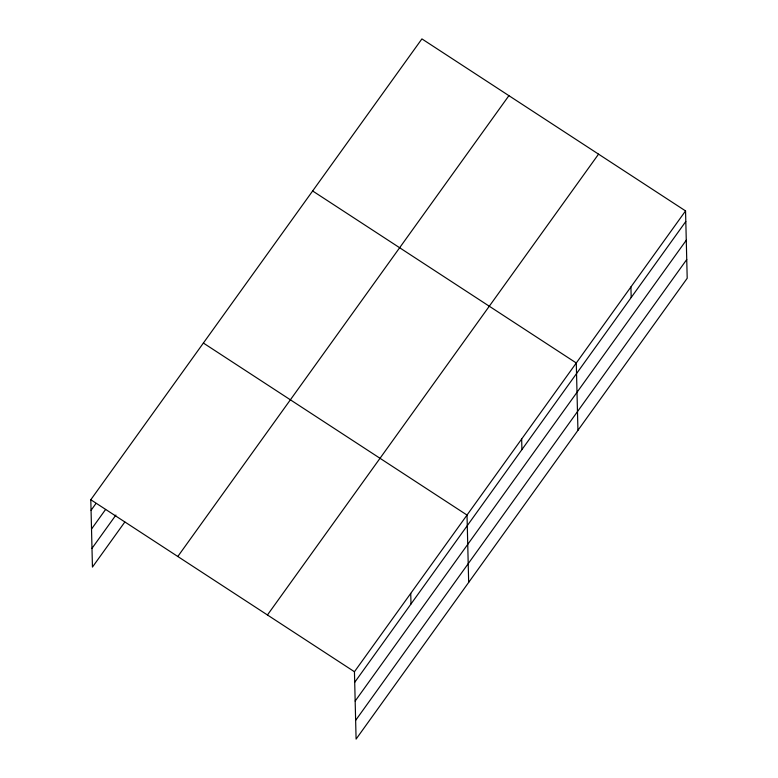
<?xml version="1.0" encoding="UTF-8"?>
<svg xmlns="http://www.w3.org/2000/svg" width="778" height="778" viewBox="0 0 778 778"><rect width="100%" height="100%" fill="white"/><g stroke="black" fill="none" stroke-linecap="round" stroke-linejoin="round"><path stroke-width="1.17" d="M124.811 522.038L92.446 567.084L90.802 499.729L421.909 38.9L685.554 210.916L687.198 278.271L356.091 739.1L354.447 671.735L685.554 210.916M91.055 510.31L95.986 503.454M91.522 529.05L105.594 509.464M91.989 548.354L115.912 515.055M177.802 556.494L508.909 95.665M267.447 614.97L598.554 154.151M354.71 682.316L685.807 221.497M355.167 701.056L686.274 240.227M355.634 720.36L686.741 259.531M312.639 190.97L576.284 362.986L577.937 430.351M203.379 343.049L467.024 515.055L468.667 582.421M90.802 499.729L354.447 671.735M630.919 286.946L631.182 297.527M521.659 439.025L521.912 449.606M410.735 593.4L410.998 603.981"/></g></svg>
